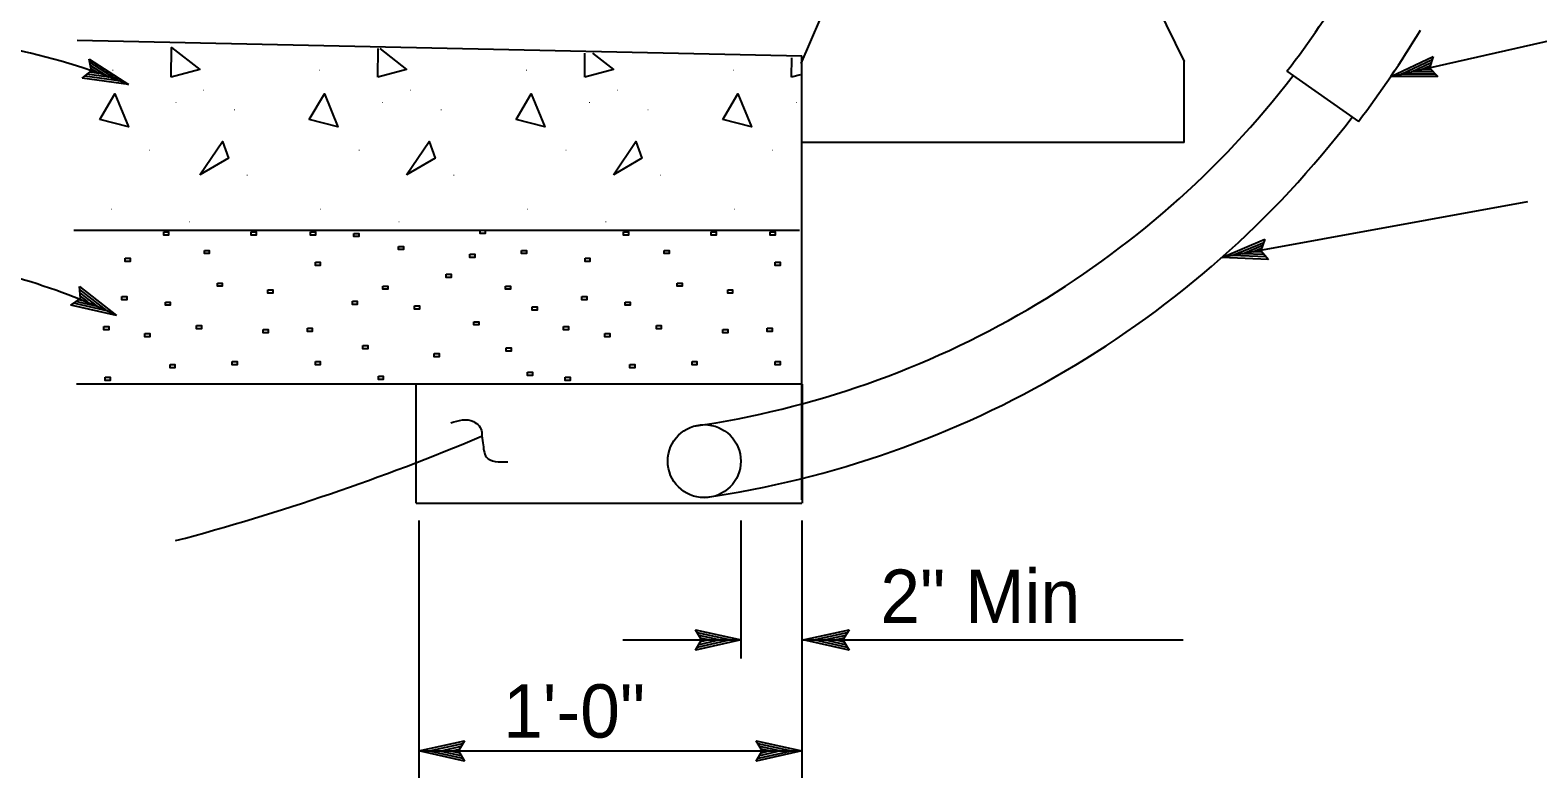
# Model space of a CAD drawing. Extents: x -893 to 867, y -474 to 712.
# Drawn here: x 475.3 to 673.1, y 10.9 to 109 of the extents above; entities that cross this region are included whole.
import ezdxf

# ---------------------------------------------------------------- set-up
doc = ezdxf.new("R2010")
doc.units = 0
for name, color, linetype in [('56 Stage 3 Anno', 7, 'Continuous'), ('57 Undefined', 7, 'Continuous'), ('59 Sndwall Anno', 7, 'Continuous'), ('60 Nongeo Data', 7, 'Continuous')]:
    doc.layers.add(name, color=color, linetype=linetype)

msp = doc.modelspace()

# ---------------------------------------------------------------- linework, layer by layer
at = {"layer": '56 Stage 3 Anno'}
for p, q in [((653.81, 102.9), (679.62, 108.73)), ((483.36, 103.64), (483.07, 105.17)), ((483.07, 105.17), (483.07, 105.17)), ((483.07, 105.17), (488.24, 101.84)), ((653.81, 102.9), (659.37, 105.52)), ((655.17, 103.21), (659.22, 105.11)), ((659.37, 105.52), (658.88, 104.04)), ((659.37, 105.52), (659.37, 105.52)), ((482.15, 102.66), (483.36, 103.64)), ((486.94, 102.32), (482.5, 102.92)), ((485.65, 102.8), (482.78, 103.18)), ((484.35, 103.27), (483.13, 103.44)), ((483.15, 104.76), (486.95, 102.32)), ((483.25, 104.34), (485.65, 102.8)), ((483.29, 103.96), (484.35, 103.27)), ((659.96, 102.91), (653.81, 102.9)), ((653.81, 102.9), (653.81, 102.9)), ((659.67, 103.21), (655.16, 103.2)), ((656.51, 103.5), (659.12, 104.74)), ((659.36, 103.51), (656.51, 103.5)), ((657.85, 103.81), (658.97, 104.33)), ((659.11, 103.81), (657.85, 103.81)), ((658.88, 104.04), (659.96, 102.91)), ((659.96, 102.91), (659.96, 102.91)), ((488.24, 101.84), (482.15, 102.66)), ((482.15, 102.66), (482.15, 102.66)), ((488.24, 101.84), (488.24, 101.84)), ((671.73, 86.45), (631.64, 79.15)), ((631.64, 79.15), (637.3, 81.54)), ((633, 79.41), (637.14, 81.14)), ((637.3, 81.54), (636.75, 80.08)), ((637.3, 81.54), (637.3, 81.54)), ((637.78, 78.91), (631.64, 79.15)), ((631.64, 79.15), (631.64, 79.15)), ((637.5, 79.22), (632.99, 79.4)), ((634.36, 79.65), (637.02, 80.77)), ((637.21, 79.53), (634.36, 79.65)), ((635.72, 79.89), (636.86, 80.37)), ((636.97, 79.84), (635.72, 79.89)), ((636.75, 80.08), (637.78, 78.91)), ((637.78, 78.91), (637.78, 78.91)), ((481.94, 73.77), (481.78, 75.33)), ((481.78, 75.33), (481.78, 75.33)), ((481.78, 75.33), (486.64, 71.56)), ((480.65, 72.91), (481.94, 73.77)), ((484.14, 72.74), (481.32, 73.37)), ((482.89, 73.33), (481.69, 73.6)), ((481.83, 74.91), (485.39, 72.15)), ((481.89, 74.49), (484.14, 72.74)), ((481.9, 74.1), (482.89, 73.33)), ((486.64, 71.56), (480.65, 72.91)), ((480.65, 72.91), (480.65, 72.91)), ((485.38, 72.15), (481.01, 73.14)), ((486.64, 71.56), (486.64, 71.56)), ((526.31, 44.67), (526.31, 10.9)), ((568.57, 44.67), (568.57, 26.55)), ((576.57, 44.67), (576.57, 10.9)), ((563.4, 28.99), (562.6, 30.33)), ((562.6, 30.33), (562.6, 30.33)), ((562.6, 30.33), (568.6, 28.99)), ((562.82, 29.97), (567.22, 28.99)), ((576.74, 28.99), (582.74, 30.32)), ((578.13, 28.99), (582.5, 29.96)), ((582.74, 30.32), (581.94, 28.99)), ((582.74, 30.32), (582.74, 30.32)), ((553.05, 28.99), (568.6, 28.99)), ((568.6, 28.99), (562.6, 27.66)), ((562.6, 27.66), (563.4, 28.99)), ((567.21, 28.98), (562.84, 28.01)), ((565.84, 28.99), (563.02, 28.36)), ((563.05, 29.61), (565.84, 28.99)), ((563.23, 29.26), (564.46, 28.99)), ((564.46, 28.99), (563.25, 28.72)), ((568.6, 28.99), (568.6, 28.99)), ((576.74, 28.99), (626.58, 28.99)), ((582.74, 27.65), (576.74, 28.99)), ((576.74, 28.99), (576.74, 28.99)), ((582.52, 28), (578.12, 28.99)), ((579.5, 28.98), (582.33, 29.61)), ((582.29, 28.36), (579.5, 28.98)), ((580.88, 28.98), (582.09, 29.25)), ((582.11, 28.71), (580.88, 28.98)), ((581.94, 28.99), (582.74, 27.65)), ((562.6, 27.66), (562.6, 27.66)), ((582.74, 27.65), (582.74, 27.65)), ((526.31, 14.42), (532.31, 15.75)), ((526.31, 14.42), (576.57, 14.42)), ((532.31, 13.08), (526.31, 14.42)), ((526.31, 14.42), (526.31, 14.42)), ((532.09, 13.43), (527.69, 14.41)), ((527.7, 14.42), (532.08, 15.39)), ((529.07, 14.41), (531.9, 15.04)), ((531.86, 13.79), (529.07, 14.41)), ((530.46, 14.41), (531.66, 14.68)), ((531.68, 14.14), (530.46, 14.41)), ((532.31, 15.75), (531.51, 14.42)), ((531.51, 14.42), (532.31, 13.08)), ((532.31, 15.75), (532.31, 15.75)), ((571.37, 14.42), (570.57, 15.76)), ((570.57, 15.76), (570.57, 15.76)), ((570.57, 15.76), (576.57, 14.42)), ((576.57, 14.42), (570.57, 13.09)), ((570.57, 13.09), (571.37, 14.42)), ((570.79, 15.4), (575.19, 14.42)), ((575.18, 14.41), (570.81, 13.44)), ((573.81, 14.42), (570.98, 13.79)), ((571.02, 15.04), (573.81, 14.42)), ((571.2, 14.69), (572.43, 14.42)), ((572.43, 14.42), (571.22, 14.15)), ((576.57, 14.42), (576.57, 14.42)), ((532.31, 13.08), (532.31, 13.08)), ((570.57, 13.09), (570.57, 13.09))]:
    msp.add_line(p, q, dxfattribs=at)
for centre, radius, start, end in [((454.15, 17.2), 91.26, 68.0635, 88.9295), ((448.94, -8.41), 88.41, 64.7622, 82.6107), ((415.37, 339.28), 307.6, 284.8901, 292.7911)]:
    msp.add_arc(centre, radius, start, end, dxfattribs=at)
msp.add_spline([(530.52, 57.48), (533.47, 57.64), (534.56, 56.24), (534.56, 56.08), (534.71, 54.84), (535.18, 52.97), (537.98, 52.35)], degree=3, dxfattribs=at)
at = {"layer": '59 Sndwall Anno'}
for points in [[(493.82, 102.8), (493.85, 106.7), (497.57, 103.82)], [(484.47, 97.26), (486.45, 100.62), (488.23, 96.27)], [(511.94, 97.26), (513.92, 100.62), (515.7, 96.27)], [(539.07, 97.26), (541.05, 100.62), (542.83, 96.27)], [(566.2, 97.26), (568.17, 100.62), (569.95, 96.27)], [(497.57, 89.99), (500.54, 94.35), (501.33, 92.17)], [(524.7, 89.99), (527.66, 94.35), (528.46, 92.17)], [(551.83, 89.99), (554.79, 94.35), (555.58, 92.17)], [(492.85, 82.53), (493.49, 82.53), (493.49, 82.1), (492.85, 82.1)], [(504.34, 82.53), (504.98, 82.53), (504.98, 82.1), (504.34, 82.1)], [(512.1, 82.53), (512.75, 82.53), (512.75, 82.1), (512.1, 82.1)], [(517.79, 82.32), (518.44, 82.32), (518.44, 81.89), (517.79, 81.89)], [(534.35, 82.73), (535, 82.73), (535, 82.3), (534.35, 82.3)], [(553.17, 82.53), (553.82, 82.53), (553.82, 82.1), (553.17, 82.1)], [(564.66, 82.53), (565.31, 82.53), (565.31, 82.1), (564.66, 82.1)], [(572.42, 82.53), (573.07, 82.53), (573.07, 82.1), (572.42, 82.1)], [(498.18, 80.09), (498.83, 80.09), (498.83, 79.66), (498.18, 79.66)], [(523.66, 80.61), (524.31, 80.61), (524.31, 80.18), (523.66, 80.18)], [(533.02, 79.57), (533.67, 79.57), (533.67, 79.14), (533.02, 79.14)], [(539.79, 80.09), (540.43, 80.09), (540.43, 79.66), (539.79, 79.66)], [(558.51, 80.09), (559.15, 80.09), (559.15, 79.66), (558.51, 79.66)], [(487.78, 79.05), (488.43, 79.05), (488.43, 78.62), (487.78, 78.62)], [(512.74, 78.53), (513.39, 78.53), (513.39, 78.1), (512.74, 78.1)], [(548.11, 79.05), (548.75, 79.05), (548.75, 78.62), (548.11, 78.62)], [(573.07, 78.53), (573.71, 78.53), (573.71, 78.1), (573.07, 78.1)], [(499.89, 75.8), (500.53, 75.8), (500.53, 75.37), (499.89, 75.37)], [(521.58, 75.41), (522.23, 75.41), (522.23, 74.98), (521.58, 74.98)], [(529.9, 76.97), (530.55, 76.97), (530.55, 76.54), (529.9, 76.54)], [(537.7, 75.41), (538.35, 75.41), (538.35, 74.98), (537.7, 74.98)], [(560.21, 75.8), (560.86, 75.8), (560.86, 75.37), (560.21, 75.37)], [(487.36, 74.04), (488.01, 74.04), (488.01, 73.61), (487.36, 73.61)], [(493.06, 73.31), (493.7, 73.31), (493.7, 72.88), (493.06, 72.88)], [(506.5, 74.89), (507.15, 74.89), (507.15, 74.46), (506.5, 74.46)], [(517.59, 73.41), (518.23, 73.41), (518.23, 72.98), (517.59, 72.98)], [(547.69, 74.04), (548.33, 74.04), (548.33, 73.61), (547.69, 73.61)], [(553.38, 73.31), (554.03, 73.31), (554.03, 72.88), (553.38, 72.88)], [(566.83, 74.89), (567.47, 74.89), (567.47, 74.46), (566.83, 74.46)], [(525.74, 72.81), (526.39, 72.81), (526.39, 72.38), (525.74, 72.38)], [(541.18, 72.69), (541.83, 72.69), (541.83, 72.26), (541.18, 72.26)], [(484.98, 70.1), (485.63, 70.1), (485.63, 69.67), (484.98, 69.67)], [(497.14, 70.21), (497.79, 70.21), (497.79, 69.78), (497.14, 69.78)], [(505.89, 69.69), (506.54, 69.69), (506.54, 69.26), (505.89, 69.26)], [(511.69, 69.89), (512.33, 69.89), (512.33, 69.46), (511.69, 69.46)], [(533.54, 70.73), (534.19, 70.73), (534.19, 70.3), (533.54, 70.3)], [(545.31, 70.1), (545.95, 70.1), (545.95, 69.67), (545.31, 69.67)], [(557.47, 70.21), (558.11, 70.21), (558.11, 69.78), (557.47, 69.78)], [(566.21, 69.69), (566.86, 69.69), (566.86, 69.26), (566.21, 69.26)], [(572.01, 69.89), (572.65, 69.89), (572.65, 69.46), (572.01, 69.46)], [(490.38, 69.17), (491.03, 69.17), (491.03, 68.74), (490.38, 68.74)], [(518.98, 67.6), (519.63, 67.6), (519.63, 67.17), (518.98, 67.17)], [(537.77, 67.3), (538.41, 67.3), (538.41, 66.87), (537.77, 66.87)], [(550.71, 69.17), (551.35, 69.17), (551.35, 68.74), (550.71, 68.74)], [(501.82, 65.52), (502.47, 65.52), (502.47, 65.09), (501.82, 65.09)], [(512.74, 65.52), (513.39, 65.52), (513.39, 65.09), (512.74, 65.09)], [(528.34, 66.56), (528.99, 66.56), (528.99, 66.13), (528.34, 66.13)], [(562.15, 65.52), (562.79, 65.52), (562.79, 65.09), (562.15, 65.09)], [(573.07, 65.52), (573.71, 65.52), (573.71, 65.09), (573.07, 65.09)], [(485.18, 63.44), (485.83, 63.44), (485.83, 63.01), (485.18, 63.01)], [(493.68, 65.13), (494.32, 65.13), (494.32, 64.7), (493.68, 64.7)], [(521, 63.58), (521.65, 63.58), (521.65, 63.15), (521, 63.15)], [(540.56, 64.09), (541.21, 64.09), (541.21, 63.66), (540.56, 63.66)], [(545.5, 63.44), (546.15, 63.44), (546.15, 63.01), (545.5, 63.01)], [(554, 65.13), (554.65, 65.13), (554.65, 64.7), (554, 64.7)]]:
    msp.add_lwpolyline(points, close=True, dxfattribs=at)
for points in [[(520.95, 102.8), (520.98, 106.55)], [(521.18, 106.55), (524.7, 103.82), (520.95, 102.8)], [(548.08, 102.8), (548.1, 105.96)], [(549.1, 105.94), (551.83, 103.82), (548.08, 102.8)], [(575.2, 102.8), (575.22, 105.36)], [(576.37, 103.12), (575.2, 102.8)]]:
    msp.add_lwpolyline(points, dxfattribs=at)
at = {"layer": '60 Nongeo Data'}
for p, q in [((576.46, 104.61), (589.62, 135.21)), ((623.17, 112.08), (626.72, 104.88)), ((481.5, 107.68), (576.57, 105.61)), ((576.57, 47.35), (576.57, 105.61)), ((626.72, 94.25), (626.72, 104.88)), ((640.19, 103.58), (649.57, 97.01)), ((626.72, 94.25), (576.57, 94.25)), ((576.23, 82.69), (481.04, 82.69)), ((576.57, 47.35), (576.57, 74.25)), ((576.57, 62.53), (481.39, 62.53)), ((525.95, 46.93), (525.95, 62.53)), ((576.64, 46.93), (576.64, 62.53)), ((525.95, 46.93), (576.57, 46.93))]:
    msp.add_line(p, q, dxfattribs=at)
msp.add_circle((563.75, 52.44), 4.79, dxfattribs=at)
for radius, start, end in [(120.03, 322.411, 329.3208), (131.47, 322.6364, 328.9441), (121.01, 278.2276, 322.4321), (130.48, 278.2276, 322.6185)]:
    msp.add_arc((545.08, 176.79), radius, start, end, dxfattribs=at)

# ---------------------------------------------------------------- texts
at = {"layer": '57 Undefined'}
for s, p in [('2" Min', (586.85, 31.22)), ('1\'-0"', (537.37, 16.17))]:
    msp.add_text(s, height=7, dxfattribs=at).set_placement(p)
at = {"layer": '59 Sndwall Anno'}
for p in [(486.03, 103.67), (513.16, 103.67), (540.29, 103.67), (567.41, 103.67), (497.95, 101.03), (525.08, 101.03), (552.21, 101.03), (494.3, 99.43), (521.43, 99.43), (548.55, 99.43), (575.68, 99.43), (501.98, 98.46), (529.1, 98.46), (556.23, 98.46), (490.86, 93.15), (518.33, 93.15), (545.46, 93.15), (572.59, 93.15), (503.64, 89.89), (530.76, 89.89), (557.89, 89.89), (485.82, 85.42), (513.29, 85.42), (540.41, 85.42), (567.54, 85.42), (496.1, 83.76), (523.57, 83.76), (550.7, 83.76)]:
    msp.add_text('.', height=0.8, dxfattribs=at).set_placement(p)

doc.saveas('drawing.dxf')
